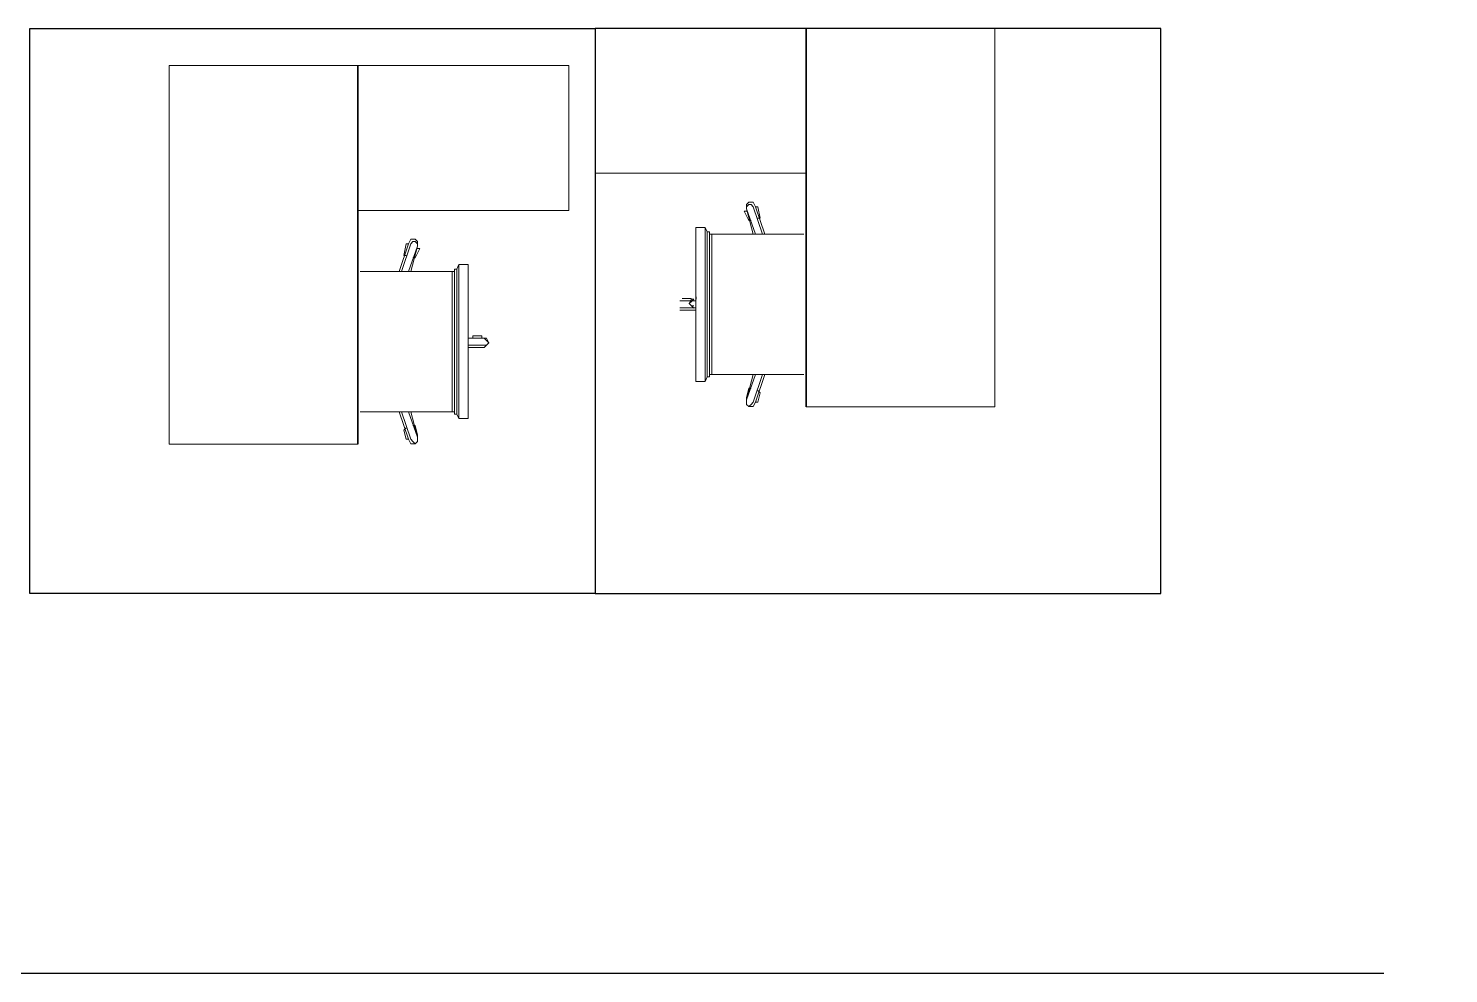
# Model space of a CAD drawing. Header units: millimetres. Extents: x 2148 to 2681, y 758 to 986.
# Drawn here: x 2603.757 to 2606.017, y 934.969 to 936.474 of the extents above; entities that cross this region are included whole.
import ezdxf

# ---------------------------------------------------------------- set-up
doc = ezdxf.new("R2010")
doc.units = ezdxf.units.MM
doc.linetypes.add('CENTER2', pattern=[28.575, 19.05, -3.175, 3.175, -3.175])
for name, color, linetype in [('at_Entity', 7, 'Continuous'), ('D', 1, 'Continuous'), ('S_GRID LINES', 252, 'Continuous')]:
    doc.layers.add(name, color=color, linetype=linetype)

msp = doc.modelspace()

# ---------------------------------------------------------------- linework, layer by layer
at = {"layer": 'at_Entity', "color": 0, "lineweight": 15}
for p, q in [((2605.295027, 936.4743382, 0), (2604.6592504, 936.4743382, 0)), ((2605.295027, 936.4743382, 0), (2604.6592504, 936.4743382, 0)), ((2605.295027, 935.8716196, 0), (2605.295027, 936.4743382, 0)), ((2605.295027, 935.8716196, 0), (2605.295027, 936.4743382, 0)), ((2603.9810606, 936.4150193, 0), (2604.6168372, 936.4150193, 0)), ((2603.9810606, 935.8123007, 0), (2603.9810606, 936.4150193, 0)), ((2603.9810606, 936.4150193, 0), (2604.6168372, 936.4150193, 0)), ((2603.9810606, 935.8123007, 0), (2603.9810606, 936.4150193, 0)), ((2604.6168372, 936.1844398, 0), (2604.6168372, 936.4150193, 0)), ((2604.6168372, 936.1844398, 0), (2604.6168372, 936.4150193, 0)), ((2604.6168372, 936.1844398, 0), (2604.6168372, 936.4150193, 0)), ((2604.6168372, 936.1844398, 0), (2604.6168372, 936.4150193, 0)), ((2604.994908, 936.2437587, 0), (2604.6592504, 936.2437587, 0)), ((2604.994908, 936.2437587, 0), (2604.6592504, 936.2437587, 0)), ((2604.9034082, 936.1977885, 0), (2604.8997477, 936.1941287, 0)), ((2604.9034082, 936.1977885, 0), (2604.8997477, 936.1941287, 0)), ((2604.8997477, 936.1941287, 0), (2604.8997477, 936.1868084, 0)), ((2604.8997477, 936.1904682, 0), (2604.9034082, 936.1941287, 0)), ((2604.8997477, 936.1941287, 0), (2604.8997477, 936.1868084, 0)), ((2604.8997477, 936.1904682, 0), (2604.9034082, 936.1941287, 0)), ((2604.9107279, 936.1977885, 0), (2604.9034082, 936.1977885, 0)), ((2604.9107279, 936.1977885, 0), (2604.9034082, 936.1977885, 0)), ((2604.9034082, 936.1941287, 0), (2604.907068, 936.1941287, 0)), ((2604.9034082, 936.1941287, 0), (2604.907068, 936.1941287, 0)), ((2604.907068, 936.1941287, 0), (2604.9107279, 936.1904682, 0)), ((2604.907068, 936.1941287, 0), (2604.9107279, 936.1904682, 0)), ((2604.9143877, 936.1904682, 0), (2604.9107279, 936.1977885, 0)), ((2604.9143877, 936.1904682, 0), (2604.9107279, 936.1977885, 0)), ((2604.2811796, 936.1844398, 0), (2604.6168372, 936.1844398, 0)), ((2604.2811796, 936.1844398, 0), (2604.6168372, 936.1844398, 0)), ((2604.8997477, 936.1831485, 0), (2604.8960879, 936.1831485, 0)), ((2604.8960879, 936.1831485, 0), (2604.9034082, 936.1685085, 0)), ((2604.8997477, 936.1831485, 0), (2604.8960879, 936.1831485, 0)), ((2604.8960879, 936.1831485, 0), (2604.9034082, 936.1685085, 0)), ((2604.8997477, 936.1868084, 0), (2604.8997477, 936.1904682, 0)), ((2604.8997477, 936.1868084, 0), (2604.8997477, 936.1904682, 0)), ((2604.9143877, 936.1465489, 0), (2604.8997477, 936.1868084, 0)), ((2604.8997477, 936.1868084, 0), (2604.9107279, 936.1465489, 0)), ((2604.9143877, 936.1465489, 0), (2604.8997477, 936.1868084, 0)), ((2604.8997477, 936.1868084, 0), (2604.9107279, 936.1465489, 0)), ((2604.9107279, 936.1904682, 0), (2604.9253679, 936.1465489, 0)), ((2604.9107279, 936.1904682, 0), (2604.9253679, 936.1465489, 0)), ((2604.9290277, 936.1465489, 0), (2604.9143877, 936.1904682, 0)), ((2604.9180482, 936.1904682, 0), (2604.9143877, 936.1904682, 0)), ((2604.9290277, 936.1465489, 0), (2604.9143877, 936.1904682, 0)), ((2604.9180482, 936.1904682, 0), (2604.9143877, 936.1904682, 0)), ((2604.921708, 936.1721684, 0), (2604.9180482, 936.1904682, 0)), ((2604.921708, 936.1721684, 0), (2604.9180482, 936.1904682, 0)), ((2604.9180482, 936.1721684, 0), (2604.921708, 936.1721684, 0)), ((2604.9180482, 936.1721684, 0), (2604.921708, 936.1721684, 0)), ((2604.8265483, 936.1575284, 0), (2604.819228, 936.1575284, 0)), ((2604.819228, 936.1575284, 0), (2604.819228, 936.1502087, 0)), ((2604.8265483, 936.1575284, 0), (2604.819228, 936.1575284, 0)), ((2604.819228, 936.1575284, 0), (2604.819228, 936.1502087, 0)), ((2604.819228, 936.1502087, 0), (2604.819228, 935.9196292, 0)), ((2604.819228, 936.1502087, 0), (2604.819228, 935.9196292, 0)), ((2604.8302082, 936.1575284, 0), (2604.8265483, 936.1575284, 0)), ((2604.8302082, 936.1575284, 0), (2604.8265483, 936.1575284, 0)), ((2604.833868, 936.1575284, 0), (2604.8302082, 936.1575284, 0)), ((2604.833868, 936.1575284, 0), (2604.8302082, 936.1575284, 0)), ((2604.8375279, 936.1502087, 0), (2604.833868, 936.1575284, 0)), ((2604.833868, 935.9123089, 0), (2604.833868, 936.1575284, 0)), ((2604.8375279, 936.1502087, 0), (2604.833868, 936.1575284, 0)), ((2604.833868, 935.9123089, 0), (2604.833868, 936.1575284, 0)), ((2604.8375279, 935.9196292, 0), (2604.8375279, 936.1502087, 0)), ((2604.8411877, 936.1502087, 0), (2604.8375279, 936.1502087, 0)), ((2604.8375279, 935.9196292, 0), (2604.8375279, 936.1502087, 0)), ((2604.8411877, 936.1502087, 0), (2604.8375279, 936.1502087, 0)), ((2604.8411877, 935.9196292, 0), (2604.8411877, 936.1502087, 0)), ((2604.8411877, 935.9196292, 0), (2604.8411877, 936.1502087, 0)), ((2604.8448482, 936.1465489, 0), (2604.8411877, 936.1465489, 0)), ((2604.8411877, 936.1465489, 0), (2604.8411877, 936.1428884, 0)), ((2604.8448482, 936.1465489, 0), (2604.8411877, 936.1465489, 0)), ((2604.8411877, 936.1465489, 0), (2604.8411877, 936.1428884, 0)), ((2604.8448482, 935.9232891, 0), (2604.8448482, 936.1465489, 0)), ((2604.9912475, 936.1465489, 0), (2604.8448482, 936.1465489, 0)), ((2604.8448482, 935.9232891, 0), (2604.8448482, 936.1465489, 0)), ((2604.9912475, 936.1465489, 0), (2604.8448482, 936.1465489, 0)), ((2604.9034082, 936.1685085, 0), (2604.907068, 936.1685085, 0)), ((2604.9034082, 936.1685085, 0), (2604.907068, 936.1685085, 0)), ((2604.3470599, 936.08723, 0), (2604.3616999, 936.1311493, 0)), ((2604.3470599, 936.08723, 0), (2604.3616999, 936.1311493, 0)), ((2604.3653598, 936.1311493, 0), (2604.3507198, 936.08723, 0)), ((2604.3653598, 936.1311493, 0), (2604.3507198, 936.08723, 0)), ((2604.3543796, 936.1128495, 0), (2604.3580394, 936.1311493, 0)), ((2604.3543796, 936.1128495, 0), (2604.3580394, 936.1311493, 0)), ((2604.3580394, 936.1311493, 0), (2604.3616999, 936.1311493, 0)), ((2604.3580394, 936.1311493, 0), (2604.3616999, 936.1311493, 0)), ((2604.3616999, 936.1311493, 0), (2604.3653598, 936.1384696, 0)), ((2604.3616999, 936.1311493, 0), (2604.3653598, 936.1384696, 0)), ((2604.3616999, 936.08723, 0), (2604.3763399, 936.1274895, 0)), ((2604.3616999, 936.08723, 0), (2604.3763399, 936.1274895, 0)), ((2604.3653598, 936.1384696, 0), (2604.3726794, 936.1384696, 0)), ((2604.3653598, 936.1384696, 0), (2604.3726794, 936.1384696, 0)), ((2604.3690196, 936.1348098, 0), (2604.3653598, 936.1311493, 0)), ((2604.3690196, 936.1348098, 0), (2604.3653598, 936.1311493, 0)), ((2604.3763399, 936.1274895, 0), (2604.3653598, 936.08723, 0)), ((2604.3763399, 936.1274895, 0), (2604.3653598, 936.08723, 0)), ((2604.3726794, 936.1348098, 0), (2604.3690196, 936.1348098, 0)), ((2604.3726794, 936.1348098, 0), (2604.3690196, 936.1348098, 0)), ((2604.3726794, 936.1384696, 0), (2604.3763399, 936.1348098, 0)), ((2604.3726794, 936.1384696, 0), (2604.3763399, 936.1348098, 0)), ((2604.3763399, 936.1311493, 0), (2604.3726794, 936.1348098, 0)), ((2604.3763399, 936.1311493, 0), (2604.3726794, 936.1348098, 0)), ((2604.3799997, 936.1238296, 0), (2604.3726794, 936.1091896, 0)), ((2604.3799997, 936.1238296, 0), (2604.3726794, 936.1091896, 0)), ((2604.3763399, 936.1348098, 0), (2604.3763399, 936.1274895, 0)), ((2604.3763399, 936.1348098, 0), (2604.3763399, 936.1274895, 0)), ((2604.3763399, 936.1274895, 0), (2604.3763399, 936.1311493, 0)), ((2604.3763399, 936.1274895, 0), (2604.3763399, 936.1311493, 0)), ((2604.3763399, 936.1238296, 0), (2604.3799997, 936.1238296, 0)), ((2604.3763399, 936.1238296, 0), (2604.3799997, 936.1238296, 0)), ((2604.3580394, 936.1128495, 0), (2604.3543796, 936.1128495, 0)), ((2604.3580394, 936.1128495, 0), (2604.3543796, 936.1128495, 0)), ((2604.3726794, 936.1091896, 0), (2604.3690196, 936.1091896, 0)), ((2604.3726794, 936.1091896, 0), (2604.3690196, 936.1091896, 0)), ((2604.2848401, 936.08723, 0), (2604.4312394, 936.08723, 0)), ((2604.2848401, 936.08723, 0), (2604.4312394, 936.08723, 0)), ((2604.4312394, 935.8639702, 0), (2604.4312394, 936.08723, 0)), ((2604.4312394, 936.08723, 0), (2604.4348999, 936.08723, 0)), ((2604.4312394, 935.8639702, 0), (2604.4312394, 936.08723, 0)), ((2604.4312394, 936.08723, 0), (2604.4348999, 936.08723, 0)), ((2604.4348999, 935.8603103, 0), (2604.4348999, 936.0908898, 0)), ((2604.4348999, 936.0908898, 0), (2604.4385597, 936.0908898, 0)), ((2604.4348999, 935.8603103, 0), (2604.4348999, 936.0908898, 0)), ((2604.4348999, 936.0908898, 0), (2604.4385597, 936.0908898, 0)), ((2604.4348999, 936.08723, 0), (2604.4348999, 936.0835695, 0)), ((2604.4348999, 936.08723, 0), (2604.4348999, 936.0835695, 0)), ((2604.4385597, 936.0908898, 0), (2604.4422196, 936.0982095, 0)), ((2604.4385597, 936.0908898, 0), (2604.4422196, 936.0982095, 0)), ((2604.4385597, 935.8603103, 0), (2604.4385597, 936.0908898, 0)), ((2604.4385597, 935.8603103, 0), (2604.4385597, 936.0908898, 0)), ((2604.4422196, 936.0982095, 0), (2604.4458794, 936.0982095, 0)), ((2604.4422196, 935.85299, 0), (2604.4422196, 936.0982095, 0)), ((2604.4422196, 936.0982095, 0), (2604.4458794, 936.0982095, 0)), ((2604.4422196, 935.85299, 0), (2604.4422196, 936.0982095, 0)), ((2604.4458794, 936.0982095, 0), (2604.4495393, 936.0982095, 0)), ((2604.4458794, 936.0982095, 0), (2604.4495393, 936.0982095, 0)), ((2604.4495393, 936.0982095, 0), (2604.4568596, 936.0982095, 0)), ((2604.4495393, 936.0982095, 0), (2604.4568596, 936.0982095, 0)), ((2604.4568596, 936.0982095, 0), (2604.4568596, 936.0908898, 0)), ((2604.4568596, 936.0982095, 0), (2604.4568596, 936.0908898, 0)), ((2604.4568596, 936.0908898, 0), (2604.4568596, 935.8603103, 0)), ((2604.4568596, 936.0908898, 0), (2604.4568596, 935.8603103, 0)), ((2604.819228, 936.040409, 0), (2604.7936079, 936.040409, 0)), ((2604.7936079, 936.040409, 0), (2604.819228, 936.040409, 0)), ((2604.819228, 936.040409, 0), (2604.7936079, 936.040409, 0)), ((2604.7936079, 936.040409, 0), (2604.819228, 936.040409, 0)), ((2604.8119084, 936.0440689, 0), (2604.7972684, 936.0440689, 0)), ((2604.8119084, 936.0440689, 0), (2604.7972684, 936.0440689, 0)), ((2604.8122774, 936.0434056, 0), (2604.8086175, 936.0360853, 0)), ((2604.8122774, 936.0434056, 0), (2604.8086175, 936.0360853, 0)), ((2604.8086175, 936.0360853, 0), (2604.8122774, 936.0397451, 0)), ((2604.8086175, 936.0360853, 0), (2604.8122774, 936.0397451, 0)), ((2604.8122774, 936.0324255, 0), (2604.8086175, 936.0360853, 0)), ((2604.8086175, 936.0360853, 0), (2604.8122774, 936.0324255, 0)), ((2604.8122774, 936.0324255, 0), (2604.8086175, 936.0360853, 0)), ((2604.8086175, 936.0360853, 0), (2604.8122774, 936.0324255, 0)), ((2604.8119084, 936.040409, 0), (2604.8119084, 936.0440689, 0)), ((2604.8119084, 936.040409, 0), (2604.8119084, 936.0440689, 0)), ((2604.8122774, 936.0397451, 0), (2604.8159372, 936.0434056, 0)), ((2604.8159372, 936.0434056, 0), (2604.8122774, 936.0434056, 0)), ((2604.8122774, 936.0397451, 0), (2604.8159372, 936.0434056, 0)), ((2604.8159372, 936.0434056, 0), (2604.8122774, 936.0434056, 0)), ((2604.8195977, 936.0470655, 0), (2604.8195977, 936.0434056, 0)), ((2604.8195977, 936.0470655, 0), (2604.8195977, 936.0434056, 0)), ((2604.7936079, 936.0294289, 0), (2604.819228, 936.0294289, 0)), ((2604.7936079, 936.0294289, 0), (2604.819228, 936.0294289, 0)), ((2604.7936079, 936.025769, 0), (2604.819228, 936.025769, 0)), ((2604.7936079, 936.025769, 0), (2604.819228, 936.025769, 0)), ((2604.7972684, 936.025769, 0), (2604.8119084, 936.025769, 0)), ((2604.7972684, 936.025769, 0), (2604.8119084, 936.025769, 0)), ((2604.8159372, 936.0324255, 0), (2604.8122774, 936.0324255, 0)), ((2604.8122774, 936.0324255, 0), (2604.8159372, 936.0287656, 0)), ((2604.8159372, 936.0324255, 0), (2604.8122774, 936.0324255, 0)), ((2604.8122774, 936.0324255, 0), (2604.8159372, 936.0287656, 0)), ((2604.4568596, 935.9810901, 0), (2604.4824797, 935.9810901, 0)), ((2604.4824797, 935.9810901, 0), (2604.4568596, 935.9810901, 0)), ((2604.4568596, 935.9810901, 0), (2604.4824797, 935.9810901, 0)), ((2604.4824797, 935.9810901, 0), (2604.4568596, 935.9810901, 0)), ((2604.4824797, 935.97011, 0), (2604.4568596, 935.97011, 0)), ((2604.4824797, 935.97011, 0), (2604.4568596, 935.97011, 0)), ((2604.4824797, 935.9664501, 0), (2604.4568596, 935.9664501, 0)), ((2604.4824797, 935.9664501, 0), (2604.4568596, 935.9664501, 0)), ((2604.4641793, 935.9810901, 0), (2604.4641793, 935.98475, 0)), ((2604.4641793, 935.98475, 0), (2604.4788193, 935.98475, 0)), ((2604.4641793, 935.9810901, 0), (2604.4641793, 935.98475, 0)), ((2604.4641793, 935.98475, 0), (2604.4788193, 935.98475, 0)), ((2604.4788193, 935.9664501, 0), (2604.4641793, 935.9664501, 0)), ((2604.4788193, 935.9664501, 0), (2604.4641793, 935.9664501, 0)), ((2604.4788193, 935.98475, 0), (2604.4788193, 935.9810901, 0)), ((2604.4788193, 935.98475, 0), (2604.4788193, 935.9810901, 0)), ((2604.4861396, 935.9774297, 0), (2604.4824797, 935.9810901, 0)), ((2604.4824797, 935.9810901, 0), (2604.4861396, 935.9810901, 0)), ((2604.4861396, 935.9774297, 0), (2604.4824797, 935.9810901, 0)), ((2604.4824797, 935.9810901, 0), (2604.4861396, 935.9810901, 0)), ((2604.4824797, 935.97011, 0), (2604.4861396, 935.97011, 0)), ((2604.4861396, 935.97011, 0), (2604.4824797, 935.9664501, 0)), ((2604.4824797, 935.97011, 0), (2604.4861396, 935.97011, 0)), ((2604.4861396, 935.97011, 0), (2604.4824797, 935.9664501, 0)), ((2604.4861396, 935.9810901, 0), (2604.4897994, 935.9737698, 0)), ((2604.4861396, 935.9810901, 0), (2604.4897994, 935.9737698, 0)), ((2604.4897994, 935.9737698, 0), (2604.4861396, 935.9774297, 0)), ((2604.4897994, 935.9737698, 0), (2604.4861396, 935.9774297, 0)), ((2604.4861396, 935.97011, 0), (2604.4897994, 935.9737698, 0)), ((2604.4897994, 935.9737698, 0), (2604.4861396, 935.97011, 0)), ((2604.4861396, 935.97011, 0), (2604.4897994, 935.9737698, 0)), ((2604.4897994, 935.9737698, 0), (2604.4861396, 935.97011, 0)), ((2604.8411877, 935.9269489, 0), (2604.8411877, 935.9232891, 0)), ((2604.8411877, 935.9269489, 0), (2604.8411877, 935.9232891, 0)), ((2604.8411877, 935.9232891, 0), (2604.8448482, 935.9232891, 0)), ((2604.8411877, 935.9232891, 0), (2604.8448482, 935.9232891, 0)), ((2604.8448482, 935.9232891, 0), (2604.9912475, 935.9232891, 0)), ((2604.8448482, 935.9232891, 0), (2604.9912475, 935.9232891, 0)), ((2604.9143877, 935.9232891, 0), (2604.8997477, 935.8830289, 0)), ((2604.8997477, 935.8830289, 0), (2604.9107279, 935.9232891, 0)), ((2604.9143877, 935.9232891, 0), (2604.8997477, 935.8830289, 0)), ((2604.8997477, 935.8830289, 0), (2604.9107279, 935.9232891, 0)), ((2604.9107279, 935.8793691, 0), (2604.9253679, 935.9232891, 0)), ((2604.9107279, 935.8793691, 0), (2604.9253679, 935.9232891, 0)), ((2604.9143877, 935.8793691, 0), (2604.9290277, 935.9232891, 0)), ((2604.9143877, 935.8793691, 0), (2604.9290277, 935.9232891, 0)), ((2604.819228, 935.9196292, 0), (2604.819228, 935.9123089, 0)), ((2604.819228, 935.9196292, 0), (2604.819228, 935.9123089, 0)), ((2604.819228, 935.9123089, 0), (2604.8265483, 935.9123089, 0)), ((2604.819228, 935.9123089, 0), (2604.8265483, 935.9123089, 0)), ((2604.8302082, 935.9123089, 0), (2604.8265483, 935.9123089, 0)), ((2604.8302082, 935.9123089, 0), (2604.8265483, 935.9123089, 0)), ((2604.8302082, 935.9123089, 0), (2604.833868, 935.9123089, 0)), ((2604.8302082, 935.9123089, 0), (2604.833868, 935.9123089, 0)), ((2604.833868, 935.9123089, 0), (2604.8375279, 935.9196292, 0)), ((2604.833868, 935.9123089, 0), (2604.8375279, 935.9196292, 0)), ((2604.8375279, 935.9196292, 0), (2604.8411877, 935.9196292, 0)), ((2604.8375279, 935.9196292, 0), (2604.8411877, 935.9196292, 0)), ((2604.9034082, 935.9013287, 0), (2604.8997477, 935.8866888, 0)), ((2604.9034082, 935.9013287, 0), (2604.8997477, 935.8866888, 0)), ((2604.907068, 935.9013287, 0), (2604.9034082, 935.9013287, 0)), ((2604.907068, 935.9013287, 0), (2604.9034082, 935.9013287, 0)), ((2604.8997477, 935.8866888, 0), (2604.8997477, 935.8830289, 0)), ((2604.8997477, 935.8866888, 0), (2604.8997477, 935.8830289, 0)), ((2604.8997477, 935.8830289, 0), (2604.8997477, 935.8757092, 0)), ((2604.8997477, 935.8830289, 0), (2604.8997477, 935.8757092, 0)), ((2604.8997477, 935.8793691, 0), (2604.8997477, 935.8757092, 0)), ((2604.8997477, 935.8793691, 0), (2604.8997477, 935.8757092, 0)), ((2604.8997477, 935.8757092, 0), (2604.9034082, 935.8720494, 0)), ((2604.8997477, 935.8757092, 0), (2604.9034082, 935.8720494, 0)), ((2604.8997477, 935.8757092, 0), (2604.9034082, 935.8720494, 0)), ((2604.8997477, 935.8757092, 0), (2604.9034082, 935.8720494, 0)), ((2604.9034082, 935.8720494, 0), (2604.907068, 935.8757092, 0)), ((2604.9034082, 935.8720494, 0), (2604.907068, 935.8757092, 0)), ((2604.907068, 935.8757092, 0), (2604.9107279, 935.8793691, 0)), ((2604.907068, 935.8757092, 0), (2604.9107279, 935.8793691, 0)), ((2604.9107279, 935.8720494, 0), (2604.9143877, 935.8793691, 0)), ((2604.9107279, 935.8720494, 0), (2604.9143877, 935.8793691, 0)), ((2604.9143877, 935.8793691, 0), (2604.9180482, 935.8793691, 0)), ((2604.9143877, 935.8793691, 0), (2604.9180482, 935.8793691, 0)), ((2604.921708, 935.8940091, 0), (2604.9180482, 935.8976689, 0)), ((2604.921708, 935.8940091, 0), (2604.9180482, 935.8976689, 0)), ((2604.9180482, 935.8793691, 0), (2604.921708, 935.8940091, 0)), ((2604.9180482, 935.8793691, 0), (2604.921708, 935.8940091, 0)), ((2604.4312394, 935.8639702, 0), (2604.2848401, 935.8639702, 0)), ((2604.4312394, 935.8639702, 0), (2604.2848401, 935.8639702, 0)), ((2604.3616999, 935.8200502, 0), (2604.3470599, 935.8639702, 0)), ((2604.3616999, 935.8200502, 0), (2604.3470599, 935.8639702, 0)), ((2604.3653598, 935.8200502, 0), (2604.3507198, 935.8639702, 0)), ((2604.3653598, 935.8200502, 0), (2604.3507198, 935.8639702, 0)), ((2604.3616999, 935.8639702, 0), (2604.3763399, 935.82371, 0)), ((2604.3616999, 935.8639702, 0), (2604.3763399, 935.82371, 0)), ((2604.3763399, 935.82371, 0), (2604.3653598, 935.8639702, 0)), ((2604.3763399, 935.82371, 0), (2604.3653598, 935.8639702, 0)), ((2604.4348999, 935.8639702, 0), (2604.4312394, 935.8639702, 0)), ((2604.4348999, 935.8639702, 0), (2604.4312394, 935.8639702, 0)), ((2604.4348999, 935.86763, 0), (2604.4348999, 935.8639702, 0)), ((2604.4348999, 935.86763, 0), (2604.4348999, 935.8639702, 0)), ((2604.4385597, 935.8603103, 0), (2604.4348999, 935.8603103, 0)), ((2604.4385597, 935.8603103, 0), (2604.4348999, 935.8603103, 0)), ((2604.4422196, 935.85299, 0), (2604.4385597, 935.8603103, 0)), ((2604.4422196, 935.85299, 0), (2604.4385597, 935.8603103, 0)), ((2604.4458794, 935.85299, 0), (2604.4422196, 935.85299, 0)), ((2604.4458794, 935.85299, 0), (2604.4422196, 935.85299, 0)), ((2604.4458794, 935.85299, 0), (2604.4495393, 935.85299, 0)), ((2604.4458794, 935.85299, 0), (2604.4495393, 935.85299, 0)), ((2604.4568596, 935.85299, 0), (2604.4495393, 935.85299, 0)), ((2604.4568596, 935.85299, 0), (2604.4495393, 935.85299, 0)), ((2604.4568596, 935.8603103, 0), (2604.4568596, 935.85299, 0)), ((2604.4568596, 935.8603103, 0), (2604.4568596, 935.85299, 0)), ((2604.9034082, 935.8720494, 0), (2604.9107279, 935.8720494, 0)), ((2604.9034082, 935.8720494, 0), (2604.9107279, 935.8720494, 0)), ((2605.295027, 935.8716196, 0), (2604.994908, 935.8716196, 0)), ((2605.295027, 935.8716196, 0), (2604.994908, 935.8716196, 0)), ((2604.3543796, 935.8346902, 0), (2604.3580394, 935.83835, 0)), ((2604.3543796, 935.8346902, 0), (2604.3580394, 935.83835, 0)), ((2604.3580394, 935.8200502, 0), (2604.3543796, 935.8346902, 0)), ((2604.3580394, 935.8200502, 0), (2604.3543796, 935.8346902, 0)), ((2604.3690196, 935.8420099, 0), (2604.3726794, 935.8420099, 0)), ((2604.3690196, 935.8420099, 0), (2604.3726794, 935.8420099, 0)), ((2604.3726794, 935.8420099, 0), (2604.3763399, 935.8273699, 0)), ((2604.3726794, 935.8420099, 0), (2604.3763399, 935.8273699, 0)), ((2603.9810606, 935.8123007, 0), (2604.2811796, 935.8123007, 0)), ((2603.9810606, 935.8123007, 0), (2604.2811796, 935.8123007, 0)), ((2604.3616999, 935.8200502, 0), (2604.3580394, 935.8200502, 0)), ((2604.3616999, 935.8200502, 0), (2604.3580394, 935.8200502, 0)), ((2604.3653598, 935.8127305, 0), (2604.3616999, 935.8200502, 0)), ((2604.3653598, 935.8127305, 0), (2604.3616999, 935.8200502, 0)), ((2604.3690196, 935.8163903, 0), (2604.3653598, 935.8200502, 0)), ((2604.3690196, 935.8163903, 0), (2604.3653598, 935.8200502, 0)), ((2604.3726794, 935.8127305, 0), (2604.3653598, 935.8127305, 0)), ((2604.3726794, 935.8127305, 0), (2604.3653598, 935.8127305, 0)), ((2604.3726794, 935.8127305, 0), (2604.3690196, 935.8163903, 0)), ((2604.3726794, 935.8127305, 0), (2604.3690196, 935.8163903, 0)), ((2604.3763399, 935.8163903, 0), (2604.3726794, 935.8127305, 0)), ((2604.3763399, 935.8163903, 0), (2604.3726794, 935.8127305, 0)), ((2604.3763399, 935.8163903, 0), (2604.3726794, 935.8127305, 0)), ((2604.3763399, 935.8163903, 0), (2604.3726794, 935.8127305, 0)), ((2604.3763399, 935.8273699, 0), (2604.3763399, 935.82371, 0)), ((2604.3763399, 935.8273699, 0), (2604.3763399, 935.82371, 0)), ((2604.3763399, 935.82371, 0), (2604.3763399, 935.8163903, 0)), ((2604.3763399, 935.82371, 0), (2604.3763399, 935.8163903, 0)), ((2604.3763399, 935.8200502, 0), (2604.3763399, 935.8163903, 0)), ((2604.3763399, 935.8200502, 0), (2604.3763399, 935.8163903, 0))]:
    msp.add_line(p, q, dxfattribs=at)
at = {"layer": 'at_Entity', "color": 0, "lineweight": 35}
for p, q in [((2604.994908, 935.8716196, 0), (2604.994908, 936.4743382, 0)), ((2604.994908, 935.8716196, 0), (2604.994908, 936.4743382, 0)), ((2604.2811796, 935.8123007, 0), (2604.2811796, 936.4150193, 0)), ((2604.2811796, 935.8123007, 0), (2604.2811796, 936.4150193, 0))]:
    msp.add_line(p, q, dxfattribs=at)
at = {"layer": 'D', "ltscale": 0.5, "elevation": 0}
for points in [[(2603.7592504, 935.5743382), (2603.7592504, 936.4743382), (2604.6592504, 936.4743382), (2604.6592504, 935.5743382)], [(2603.7592504, 935.5743382), (2603.7592504, 936.4743382), (2604.6592504, 936.4743382), (2604.6592504, 935.5743382)], [(2605.5592504, 935.5743382), (2605.5592504, 936.4743382), (2604.6592504, 936.4743382), (2604.6592504, 935.5743382)], [(2605.5592504, 935.5743382), (2605.5592504, 936.4743382), (2604.6592504, 936.4743382), (2604.6592504, 935.5743382)]]:
    msp.add_lwpolyline(points, close=True, dxfattribs=at)
at = {"layer": 'S_GRID LINES', "linetype": 'CENTER2', "ltscale": 0.2}
msp.add_line((2657.3496173, 934.969311), (2595.7518229, 934.969311), dxfattribs=at)

doc.saveas('drawing.dxf')
